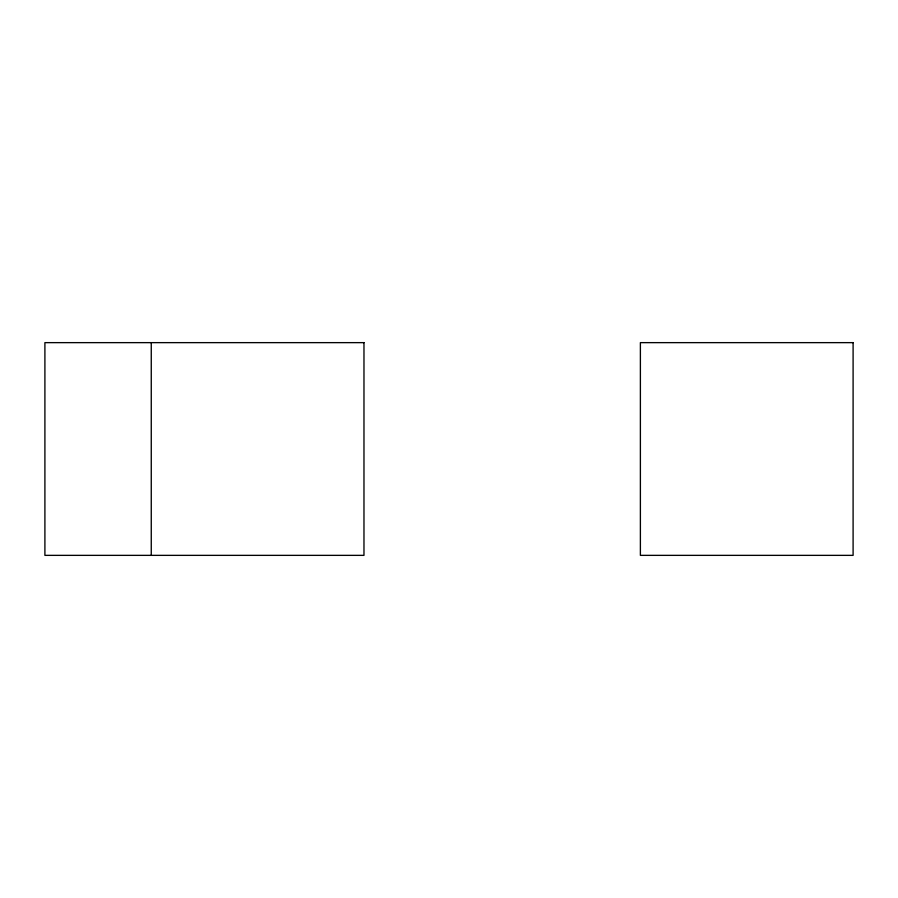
<?xml version="1.0" encoding="UTF-8"?>
<svg xmlns="http://www.w3.org/2000/svg" width="898" height="898" viewBox="0 0 898 898"><rect width="100%" height="100%" fill="white"/><g stroke="black" fill="none" stroke-linecap="round" stroke-linejoin="round"><path stroke-width="1.35" d="M151.257 342.643L151.257 555.357M363.971 342.643L44.9 342.643L44.9 555.357L363.971 555.357L363.971 342.643M853.1 342.643L640.386 342.643L640.386 555.357L853.1 555.357L853.1 342.643"/></g></svg>
